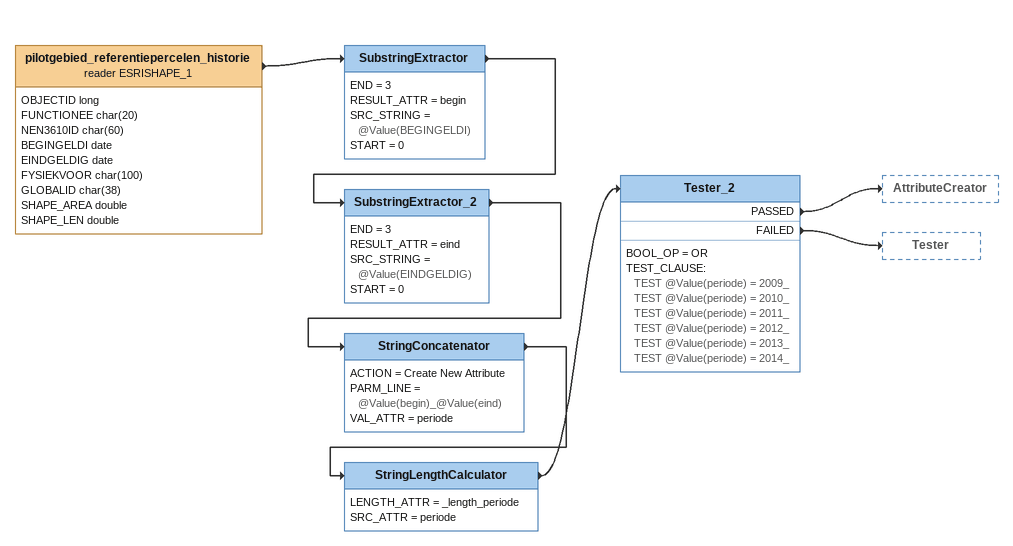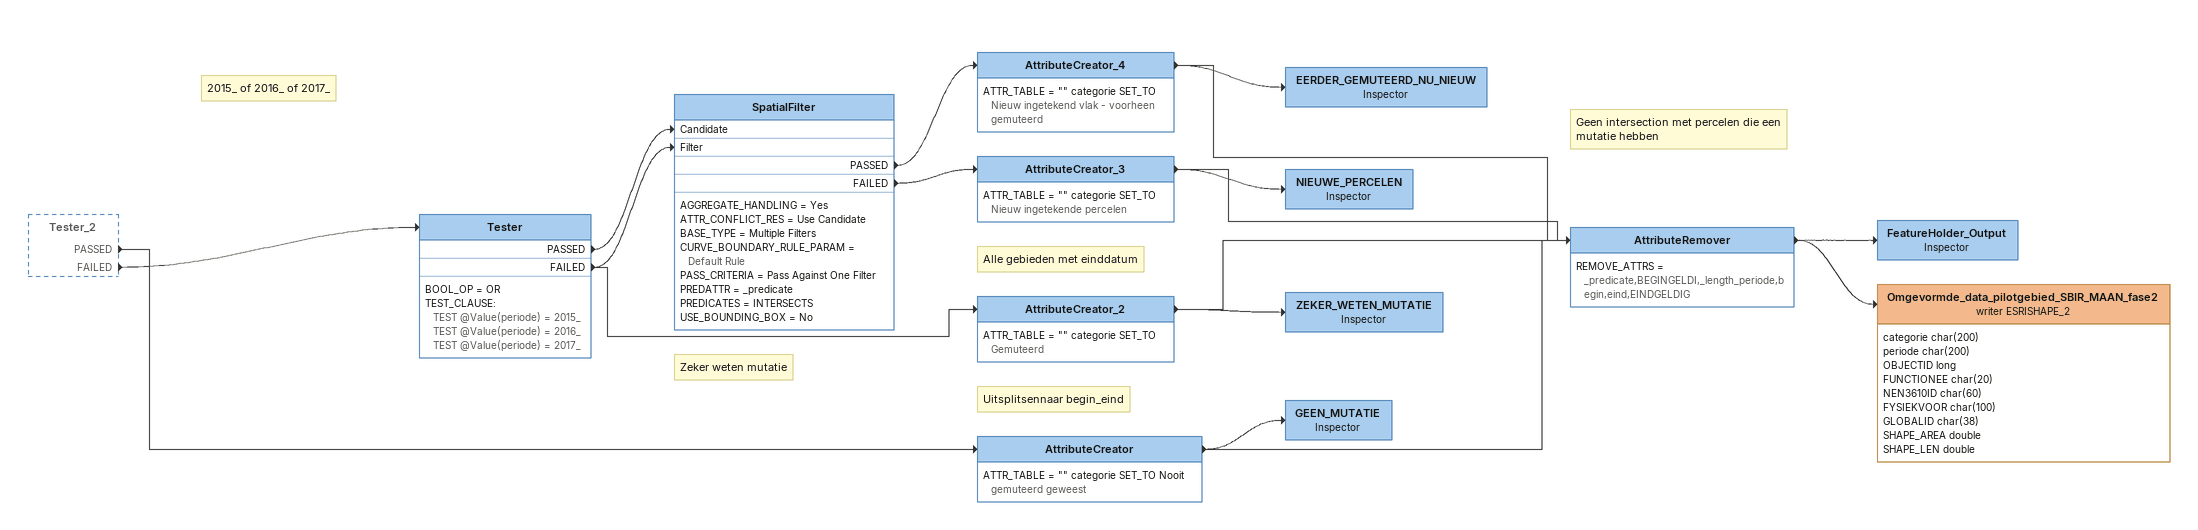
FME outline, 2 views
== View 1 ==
pilotgebied_referentiepercelen_historie (reader ESRISHAPE_1)
    attributes: OBJECTID long, FUNCTIONEE char(20), NEN3610ID char(60), BEGINGELDI date, EINDGELDIG date, FYSIEKVOOR char(100), GLOBALID char(38), SHAPE_AREA double, SHAPE_LEN double
    -> SubstringExtractor
SubstringExtractor
    END = 3
    RESULT_ATTR = begin
    SRC_STRING = @Value(BEGINGELDI)
    START = 0
    -> SubstringExtractor_2
SubstringExtractor_2
    END = 3
    RESULT_ATTR = eind
    SRC_STRING = @Value(EINDGELDIG)
    START = 0
    -> StringConcatenator
StringConcatenator
    ACTION = Create New Attribute
    PARM_LINE = @Value(begin)_@Value(eind)
    VAL_ATTR = periode
    -> StringLengthCalculator
StringLengthCalculator
    LENGTH_ATTR = _length_periode
    SRC_ATTR = periode
    -> Tester_2
Tester_2
    BOOL_OP = OR
    TEST_CLAUSE:
      TEST @Value(periode) = 2009_
      TEST @Value(periode) = 2010_
      TEST @Value(periode) = 2011_
      TEST @Value(periode) = 2012_
      TEST @Value(periode) = 2013_
      TEST @Value(periode) = 2014_
    PASSED -> AttributeCreator
    FAILED -> Tester

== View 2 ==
Tester_2 [outside]
    PASSED -> AttributeCreator
    FAILED -> Tester
Note: 2015_ of 2016_ of 2017_
Tester
    BOOL_OP = OR
    TEST_CLAUSE:
      TEST @Value(periode) = 2015_
      TEST @Value(periode) = 2016_
      TEST @Value(periode) = 2017_
    PASSED -> SpatialFilter [Candidate]
    FAILED -> AttributeCreator_2
    FAILED -> SpatialFilter [Filter]
Note: Zeker weten mutatie
SpatialFilter
    AGGREGATE_HANDLING = Yes
    ATTR_CONFLICT_RES = Use Candidate
    BASE_TYPE = Multiple Filters
    CURVE_BOUNDARY_RULE_PARAM = Default Rule
    PASS_CRITERIA = Pass Against One Filter
    PREDATTR = _predicate
    PREDICATES = INTERSECTS
    USE_BOUNDING_BOX = No
    PASSED -> AttributeCreator_4
    FAILED -> AttributeCreator_3
AttributeCreator_4
    ATTR_TABLE = "" categorie SET_TO Nieuw ingetekend vlak - voorheen gemuteerd
    -> EERDER_GEMUTEERD_NU_NIEUW
    -> AttributeRemover
EERDER_GEMUTEERD_NU_NIEUW: Inspector
AttributeCreator_3
    ATTR_TABLE = "" categorie SET_TO Nieuw ingetekende percelen
    -> NIEUWE_PERCELEN
    -> AttributeRemover
Note: Geen intersection met percelen die een mutatie hebben
NIEUWE_PERCELEN: Inspector
Note: Alle gebieden met einddatum
Note: Uitsplitsennaar begin_eind
AttributeCreator_2
    ATTR_TABLE = "" categorie SET_TO Gemuteerd
    -> ZEKER_WETEN_MUTATIE
    -> AttributeRemover
ZEKER_WETEN_MUTATIE: Inspector
AttributeCreator
    ATTR_TABLE = "" categorie SET_TO Nooit gemuteerd geweest
    -> GEEN_MUTATIE
    -> AttributeRemover
AttributeRemover
    REMOVE_ATTRS = _predicate,BEGINGELDI,_length_periode,begin,eind,EINDGELDIG
    -> Omgevormde_data_pilotgebied_SBIR_MAAN_fase2 (writer ESRISHAPE_2)
    -> FeatureHolder_Output
FeatureHolder_Output: Inspector
Omgevormde_data_pilotgebied_SBIR_MAAN_fase2 (writer ESRISHAPE_2)
    attributes: categorie char(200), periode char(200), OBJECTID long, FUNCTIONEE char(20), NEN3610ID char(60), FYSIEKVOOR char(100), GLOBALID char(38), SHAPE_AREA double, SHAPE_LEN double
GEEN_MUTATIE: Inspector
